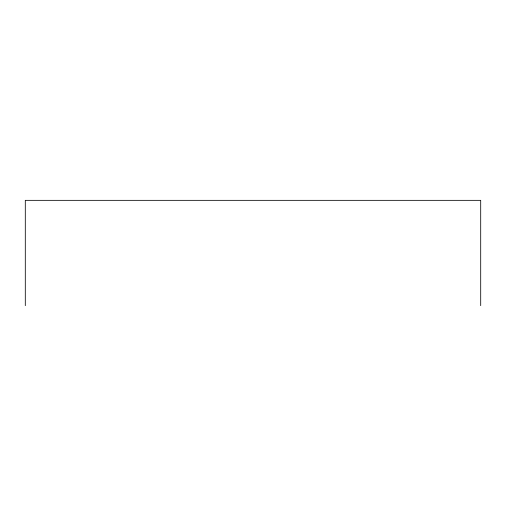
<?xml version="1.0" encoding="UTF-8"?>
<svg xmlns="http://www.w3.org/2000/svg" width="506" height="506" viewBox="0 0 506 506"><rect width="100%" height="100%" fill="white"/><g stroke="black" fill="none" stroke-linecap="round" stroke-linejoin="round"><path stroke-width="0.76" d="M480.7 305.656L480.7 200.344L25.3 200.344L25.3 305.656"/></g></svg>
